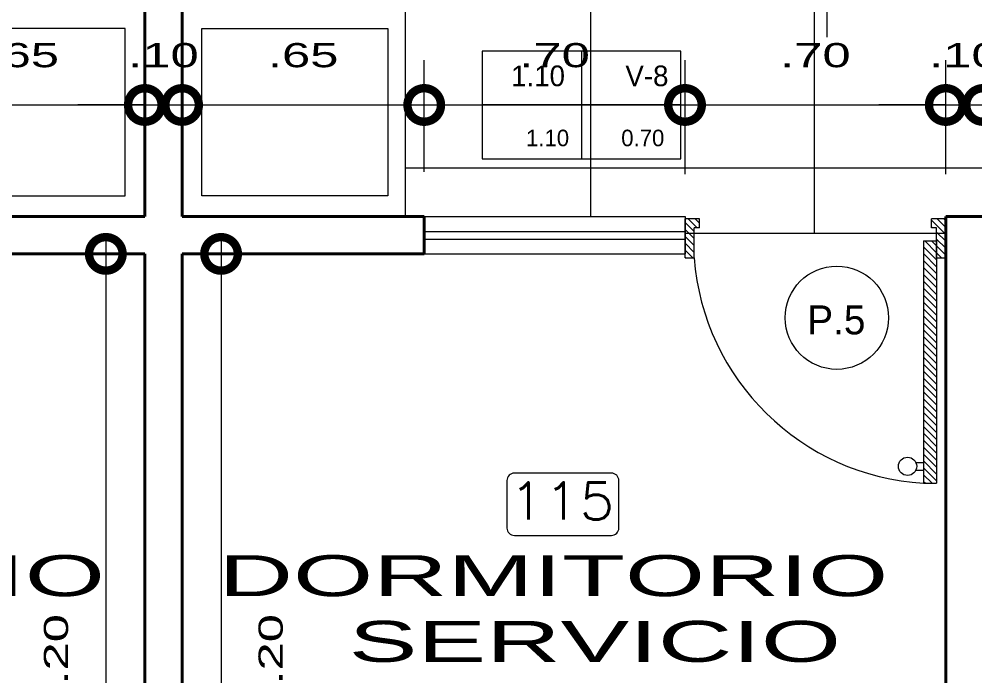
# Model space of a CAD drawing. Header units: inches. Extents: x 155.3 to 248.5, y 20.6 to 88.6.
# Drawn here: x 173.121 to 175.687, y 76.035 to 77.8 of the extents above; entities that cross this region are included whole.
import ezdxf
from ezdxf.enums import TextEntityAlignment as Align

# ---------------------------------------------------------------- set-up
doc = ezdxf.new("R2010")
doc.units = ezdxf.units.IN
doc.header["$MEASUREMENT"] = 0
doc.linetypes.add('CONTINUA', pattern=[0])
for name, color, linetype in [('COTAS', 252, 'Continuous'), ('MURO', 7, 'Continuous'), ('MURO BAJO', 144, 'Continuous'), ('PUERTAS', 23, 'Continuous'), ('TEXTOS PLANTA', 7, 'Continuous'), ('TEXTURAS', 251, 'Continuous'), ('VENTANAS', 40, 'Continuous')]:
    doc.layers.add(name, color=color, linetype=linetype)
doc.styles.add('Celso', font='swissel.ttf', dxfattribs={"width": 1.5})
doc.styles.add('ROMANS', font='romans', dxfattribs={"width": 1.1, "height": 1})
doc.styles.get("Standard").update_dxf_attribs({"font": 'arial.ttf'})
doc.dimstyles.new('PLANTA 1-50', dxfattribs={"dimtxt": 0.065, "dimasz": 0.18, "dimexe": 0.12, "dimexo": 0.12, "dimgap": 0.1, "dimtad": 2, "dimzin": 4, "dimdsep": 46, "dimtxsty": 'Celso', "dimblk": 'DOTSMALL', "dimcen": 0.065, "dimdle": 0.05, "dimclrd": 14, "dimclre": 251, "dimclrt": 256, "dimaunit": 1, "dimadec": 4, "dimazin": 1, "dimtfac": 1, "dimtix": 1, "dimtmove": 0, "dimatfit": 3, "dimldrblk": 'DOTSMALL', "dimfxl": 1, "dimlwd": 9, "dimlwe": 9, "dimarcsym": 0})
pattern_1 = [(315, (-96.529859, 5.184583), (-0.013258252, -0.013258252), [])]

# ---------------------------------------------------------------- blocks, each defined once
blk = doc.blocks.new('A$C2D8C4AFF')
at = {"lineweight": 0}
h = blk.add_hatch(dxfattribs=at)
h.set_pattern_fill('ANSI31', color=8, scale=0.15, angle=17, style=0)
h.set_pattern_definition(pattern_1)
h.paths.add_polyline_path([(0.035, 0.865), (0, 0.865), (0, 1.015), (0.055, 1.015), (0.055, 0.98), (0.035, 0.98)])
h = blk.add_hatch(dxfattribs=at)
h.set_pattern_fill('ANSI31', color=8, scale=0.15, angle=17, style=0)
h.set_pattern_definition(pattern_1)
h.paths.add_polyline_path([(1, 0.865), (0.965, 0.865), (0.965, 0.93), (0.965, 0.98), (0.945, 0.98), (0.945, 1.015), (1, 1.015)])
h = blk.add_hatch(dxfattribs=at)
h.set_pattern_fill('ANSI31', color=8, scale=0.15, angle=17, style=0)
h.set_pattern_definition(pattern_1)
h.paths.add_polyline_path([(0.965, 0), (0.915, 0), (0.915, 0.93), (0.965, 0.93)])
at = {"color": 32, "lineweight": 0}
for p, q in [((0, 0.865), (0, 1.015)), ((0.055, 1.015), (0, 1.015)), ((0.055, 0.98), (0.055, 1.015)), ((1, 1.015), (0.945, 1.015)), ((0.945, 0.98), (0.945, 1.015)), ((1, 0.865), (1, 1.015)), ((0.035, 0.865), (0.035, 0.98)), ((0.055, 0.98), (0.035, 0.98)), ((0.965, 0.98), (0.945, 0.98)), ((0.965, 0.865), (0.965, 0.98)), ((0.915, 0.93), (0.965, 0.93)), ((0.915, 0.93), (0.915, 0)), ((0.965, 0.93), (0.965, 0)), ((0, 0.865), (0.035, 0.865)), ((0.965, 0.865), (1, 0.865)), ((0.915, 0), (0.965, 0))]:
    blk.add_line(p, q, dxfattribs=at)
at = {"lineweight": 0}
for p, q in [((0.885, 0.08), (0.915, 0.08)), ((0.885, 0.05), (0.915, 0.05))]:
    blk.add_line(p, q, dxfattribs=at)
blk.add_circle((0.8534, 0.065), 0.035, dxfattribs=at)
blk.add_arc((0.9698, 0.9359), 0.9375, 184.3354, 266.6496, dxfattribs=at)
blk = doc.blocks.new('_DotSmall')
at = {"color": 0, "linetype": 'ByBlock', "lineweight": 0, "const_width": 0.5}
blk.add_lwpolyline([(-0.0625, 0, 1), (0.0625, 0, 1)], format="xyb", close=True, dxfattribs=at)
blk = doc.blocks.new('*D252')
at = {"layer": 'COTAS', "color": 251, "linetype": 'CONTINUA', "lineweight": 9, "transparency": 16777216}
blk.add_line((172.8084, 77.3889), (172.8084, 77.6889), dxfattribs=at)
at = {"layer": 'COTAS', "color": 251, "linetype": 'Continuous', "lineweight": 9, "transparency": 16777216}
blk.add_line((173.4584, 77.3889), (173.4584, 77.6889), dxfattribs=at)
at = {"layer": 'COTAS', "color": 14, "linetype": 'CONTINUA', "lineweight": 9, "transparency": 16777216}
blk.add_line((172.7584, 77.5689), (173.5084, 77.5689), dxfattribs=at)
at = {"layer": 'Defpoints', "color": 0, "lineweight": 0, "transparency": 16777216}
for p in [(173.4584, 77.5689), (172.8084, 77.2689), (173.4584, 77.2689)]:
    blk.add_point(p, dxfattribs=at)
at = {"layer": 'COTAS', "color": 14, "lineweight": 9, "transparency": 16777216, "xscale": 0.18, "yscale": 0.18, "zscale": 0.18, "rotation": 180}
blk.add_blockref('_DotSmall', (172.8084, 77.5689), dxfattribs=at)
at = {"layer": 'COTAS', "color": 14, "lineweight": 9, "transparency": 16777216, "xscale": 0.18, "yscale": 0.18, "zscale": 0.18}
blk.add_blockref('_DotSmall', (173.4584, 77.5689), dxfattribs=at)
at = {"layer": 'COTAS', "lineweight": 0, "transparency": 16777216, "insert": (173.1334, 77.7023), "char_height": 0.065, "attachment_point": 5, "style": 'Celso'}
blk.add_mtext('.65', dxfattribs=at)
blk = doc.blocks.new('*D253')
at = {"layer": 'COTAS', "color": 251, "linetype": 'CONTINUA', "lineweight": 9, "transparency": 16777216}
blk.add_line((173.4584, 77.3889), (173.4584, 77.6889), dxfattribs=at)
at = {"layer": 'COTAS', "color": 251, "linetype": 'Continuous', "lineweight": 9, "transparency": 16777216}
blk.add_line((173.5584, 77.3889), (173.5584, 77.6889), dxfattribs=at)
at = {"layer": 'COTAS', "color": 14, "linetype": 'CONTINUA', "lineweight": 9, "transparency": 16777216}
for p, q in [((173.4584, 77.5689), (173.2784, 77.5689)), ((173.4584, 77.5689), (173.5584, 77.5689)), ((173.5584, 77.5689), (173.7384, 77.5689))]:
    blk.add_line(p, q, dxfattribs=at)
at = {"layer": 'Defpoints', "color": 0, "lineweight": 0, "transparency": 16777216}
for p in [(173.5584, 77.5689), (173.4584, 77.2689), (173.5584, 77.2689)]:
    blk.add_point(p, dxfattribs=at)
at = {"layer": 'COTAS', "color": 14, "lineweight": 9, "transparency": 16777216, "xscale": 0.18, "yscale": 0.18, "zscale": 0.18}
blk.add_blockref('_DotSmall', (173.4584, 77.5689), dxfattribs=at)
at = {"layer": 'COTAS', "color": 14, "lineweight": 9, "transparency": 16777216, "xscale": 0.18, "yscale": 0.18, "zscale": 0.18, "rotation": 180}
blk.add_blockref('_DotSmall', (173.5584, 77.5689), dxfattribs=at)
at = {"layer": 'COTAS', "lineweight": 0, "transparency": 16777216, "insert": (173.5084, 77.7023), "char_height": 0.065, "attachment_point": 5, "style": 'Celso'}
blk.add_mtext('.10', dxfattribs=at)
blk = doc.blocks.new('*D254')
at = {"layer": 'COTAS', "color": 251, "linetype": 'CONTINUA', "lineweight": 9, "transparency": 16777216}
blk.add_line((173.5584, 77.3889), (173.5584, 77.6889), dxfattribs=at)
at = {"layer": 'COTAS', "color": 251, "linetype": 'Continuous', "lineweight": 9, "transparency": 16777216}
blk.add_line((174.2084, 77.3889), (174.2084, 77.6889), dxfattribs=at)
at = {"layer": 'COTAS', "color": 14, "linetype": 'CONTINUA', "lineweight": 9, "transparency": 16777216}
blk.add_line((173.5084, 77.5689), (174.2584, 77.5689), dxfattribs=at)
at = {"layer": 'Defpoints', "color": 0, "lineweight": 0, "transparency": 16777216}
for p in [(174.2084, 77.5689), (173.5584, 77.2689), (174.2084, 77.2689)]:
    blk.add_point(p, dxfattribs=at)
at = {"layer": 'COTAS', "color": 14, "lineweight": 9, "transparency": 16777216, "xscale": 0.18, "yscale": 0.18, "zscale": 0.18, "rotation": 180}
blk.add_blockref('_DotSmall', (173.5584, 77.5689), dxfattribs=at)
at = {"layer": 'COTAS', "color": 14, "lineweight": 9, "transparency": 16777216, "xscale": 0.18, "yscale": 0.18, "zscale": 0.18}
blk.add_blockref('_DotSmall', (174.2084, 77.5689), dxfattribs=at)
at = {"layer": 'COTAS', "lineweight": 0, "transparency": 16777216, "insert": (173.8834, 77.7023), "char_height": 0.065, "attachment_point": 5, "style": 'Celso'}
blk.add_mtext('.65', dxfattribs=at)
blk = doc.blocks.new('*D255')
at = {"layer": 'COTAS', "color": 251, "linetype": 'CONTINUA', "lineweight": 9, "transparency": 16777216}
blk.add_line((174.2084, 77.3889), (174.2084, 77.6889), dxfattribs=at)
at = {"layer": 'COTAS', "color": 251, "linetype": 'Continuous', "lineweight": 9, "transparency": 16777216}
blk.add_line((174.9084, 77.3833), (174.9084, 77.6889), dxfattribs=at)
at = {"layer": 'COTAS', "color": 14, "linetype": 'CONTINUA', "lineweight": 9, "transparency": 16777216}
blk.add_line((174.1584, 77.5689), (174.9584, 77.5689), dxfattribs=at)
at = {"layer": 'Defpoints', "color": 0, "lineweight": 0, "transparency": 16777216}
for p in [(174.9084, 77.5689), (174.2084, 77.2689), (174.9084, 77.2633)]:
    blk.add_point(p, dxfattribs=at)
at = {"layer": 'COTAS', "color": 14, "lineweight": 9, "transparency": 16777216, "xscale": 0.18, "yscale": 0.18, "zscale": 0.18, "rotation": 180}
blk.add_blockref('_DotSmall', (174.2084, 77.5689), dxfattribs=at)
at = {"layer": 'COTAS', "color": 14, "lineweight": 9, "transparency": 16777216, "xscale": 0.18, "yscale": 0.18, "zscale": 0.18}
blk.add_blockref('_DotSmall', (174.9084, 77.5689), dxfattribs=at)
at = {"layer": 'COTAS', "lineweight": 0, "transparency": 16777216, "insert": (174.5584, 77.7023), "char_height": 0.065, "attachment_point": 5, "style": 'Celso'}
blk.add_mtext('.70', dxfattribs=at)
blk = doc.blocks.new('*D256')
at = {"layer": 'COTAS', "color": 251, "linetype": 'CONTINUA', "lineweight": 9, "transparency": 16777216}
blk.add_line((174.9084, 77.3833), (174.9084, 77.6889), dxfattribs=at)
at = {"layer": 'COTAS', "color": 251, "linetype": 'Continuous', "lineweight": 9, "transparency": 16777216}
blk.add_line((175.6084, 77.3833), (175.6084, 77.6889), dxfattribs=at)
at = {"layer": 'COTAS', "color": 14, "linetype": 'CONTINUA', "lineweight": 9, "transparency": 16777216}
blk.add_line((174.8584, 77.5689), (175.6584, 77.5689), dxfattribs=at)
at = {"layer": 'Defpoints', "color": 0, "lineweight": 0, "transparency": 16777216}
for p in [(175.6084, 77.5689), (174.9084, 77.2633), (175.6084, 77.2633)]:
    blk.add_point(p, dxfattribs=at)
at = {"layer": 'COTAS', "color": 14, "lineweight": 9, "transparency": 16777216, "xscale": 0.18, "yscale": 0.18, "zscale": 0.18, "rotation": 180}
blk.add_blockref('_DotSmall', (174.9084, 77.5689), dxfattribs=at)
at = {"layer": 'COTAS', "color": 14, "lineweight": 9, "transparency": 16777216, "xscale": 0.18, "yscale": 0.18, "zscale": 0.18}
blk.add_blockref('_DotSmall', (175.6084, 77.5689), dxfattribs=at)
at = {"layer": 'COTAS', "lineweight": 0, "transparency": 16777216, "insert": (175.2584, 77.7023), "char_height": 0.065, "attachment_point": 5, "style": 'Celso'}
blk.add_mtext('.70', dxfattribs=at)
blk = doc.blocks.new('*D257')
at = {"layer": 'COTAS', "color": 251, "linetype": 'CONTINUA', "lineweight": 9, "transparency": 16777216}
blk.add_line((175.6084, 77.3833), (175.6084, 77.6889), dxfattribs=at)
at = {"layer": 'COTAS', "color": 251, "linetype": 'Continuous', "lineweight": 9, "transparency": 16777216}
blk.add_line((175.7084, 77.3889), (175.7084, 77.6889), dxfattribs=at)
at = {"layer": 'COTAS', "color": 14, "linetype": 'CONTINUA', "lineweight": 9, "transparency": 16777216}
for p, q in [((175.6084, 77.5689), (175.4284, 77.5689)), ((175.6084, 77.5689), (175.7084, 77.5689)), ((175.7084, 77.5689), (175.8884, 77.5689))]:
    blk.add_line(p, q, dxfattribs=at)
at = {"layer": 'Defpoints', "color": 0, "lineweight": 0, "transparency": 16777216}
for p in [(175.7084, 77.5689), (175.6084, 77.2633), (175.7084, 77.2689)]:
    blk.add_point(p, dxfattribs=at)
at = {"layer": 'COTAS', "color": 14, "lineweight": 9, "transparency": 16777216, "xscale": 0.18, "yscale": 0.18, "zscale": 0.18}
blk.add_blockref('_DotSmall', (175.6084, 77.5689), dxfattribs=at)
at = {"layer": 'COTAS', "color": 14, "lineweight": 9, "transparency": 16777216, "xscale": 0.18, "yscale": 0.18, "zscale": 0.18, "rotation": 180}
blk.add_blockref('_DotSmall', (175.7084, 77.5689), dxfattribs=at)
at = {"layer": 'COTAS', "lineweight": 0, "transparency": 16777216, "insert": (175.6584, 77.7023), "char_height": 0.065, "attachment_point": 5, "style": 'Celso'}
blk.add_mtext('.10', dxfattribs=at)
blk = doc.blocks.new('*D258')
at = {"layer": 'COTAS', "color": 251, "linetype": 'CONTINUA', "lineweight": 9, "transparency": 16777216}
blk.add_line((175.7084, 77.3889), (175.7084, 77.6889), dxfattribs=at)
at = {"layer": 'COTAS', "color": 251, "linetype": 'Continuous', "lineweight": 9, "transparency": 16777216}
blk.add_line((176.9084, 77.3889), (176.9084, 77.6889), dxfattribs=at)
at = {"layer": 'COTAS', "color": 14, "linetype": 'CONTINUA', "lineweight": 9, "transparency": 16777216}
blk.add_line((175.6584, 77.5689), (176.9584, 77.5689), dxfattribs=at)
at = {"layer": 'Defpoints', "color": 0, "lineweight": 0, "transparency": 16777216}
for p in [(176.9084, 77.5689), (175.7084, 77.2689), (176.9084, 77.2689)]:
    blk.add_point(p, dxfattribs=at)
at = {"layer": 'COTAS', "color": 14, "lineweight": 9, "transparency": 16777216, "xscale": 0.18, "yscale": 0.18, "zscale": 0.18, "rotation": 180}
blk.add_blockref('_DotSmall', (175.7084, 77.5689), dxfattribs=at)
at = {"layer": 'COTAS', "color": 14, "lineweight": 9, "transparency": 16777216, "xscale": 0.18, "yscale": 0.18, "zscale": 0.18}
blk.add_blockref('_DotSmall', (176.9084, 77.5689), dxfattribs=at)
at = {"layer": 'COTAS', "lineweight": 0, "transparency": 16777216, "insert": (176.3084, 77.7023), "char_height": 0.065, "attachment_point": 5, "style": 'Celso'}
blk.add_mtext('1.20', dxfattribs=at)
blk = doc.blocks.new('*D264')
at = {"layer": 'COTAS', "color": 14, "linetype": 'CONTINUA', "lineweight": 9, "transparency": 16777216}
blk.add_line((173.3537, 77.2189), (173.3537, 74.9189), dxfattribs=at)
at = {"layer": 'COTAS', "color": 251, "linetype": 'Continuous', "lineweight": 9, "transparency": 16777216}
blk.add_line((173.2534, 74.9689), (173.4737, 74.9689), dxfattribs=at)
at = {"layer": 'Defpoints', "color": 0, "lineweight": 0, "transparency": 16777216}
for p in [(173.3537, 77.1689), (173.1334, 74.9689), (173.3537, 74.9689)]:
    blk.add_point(p, dxfattribs=at)
at = {"layer": 'COTAS', "color": 14, "lineweight": 9, "transparency": 16777216, "xscale": 0.18, "yscale": 0.18, "zscale": 0.18}
for p, rotation in [((173.3537, 77.1689), 90), ((173.3537, 74.9689), 270)]:
    blk.add_blockref('_DotSmall', p, dxfattribs=dict(at, rotation=rotation))
at = {"layer": 'COTAS', "lineweight": 0, "transparency": 16777216, "insert": (173.2203, 76.0689), "char_height": 0.065, "attachment_point": 5, "rotation": 90, "style": 'Celso'}
blk.add_mtext('2.20', dxfattribs=at)
blk = doc.blocks.new('*D274')
at = {"layer": 'COTAS', "color": 14, "linetype": 'CONTINUA', "lineweight": 9, "transparency": 16777216}
blk.add_line((173.6631, 77.2189), (173.6631, 74.9189), dxfattribs=at)
at = {"layer": 'COTAS', "color": 251, "linetype": 'Continuous', "lineweight": 9, "transparency": 16777216}
blk.add_line((173.7634, 74.9689), (173.5431, 74.9689), dxfattribs=at)
at = {"layer": 'Defpoints', "color": 0, "lineweight": 0, "transparency": 16777216}
for p in [(173.6631, 77.1689), (173.6631, 74.9689), (173.8834, 74.9689)]:
    blk.add_point(p, dxfattribs=at)
at = {"layer": 'COTAS', "color": 14, "lineweight": 9, "transparency": 16777216, "xscale": 0.18, "yscale": 0.18, "zscale": 0.18}
for p, rotation in [((173.6631, 77.1689), 90), ((173.6631, 74.9689), 270)]:
    blk.add_blockref('_DotSmall', p, dxfattribs=dict(at, rotation=rotation))
at = {"layer": 'COTAS', "lineweight": 0, "transparency": 16777216, "insert": (173.7965, 76.0689), "char_height": 0.065, "attachment_point": 5, "rotation": 90, "style": 'Celso'}
blk.add_mtext('2.20', dxfattribs=at)

msp = doc.modelspace()

# ---------------------------------------------------------------- hatches: boundary and pattern name
at = {"layer": 'TEXTURAS', "lineweight": 0}
h = msp.add_hatch(dxfattribs=at)
h.set_pattern_fill('_USER', color=251, scale=0.6, angle=90, style=0, double=1, pattern_type=0)
h.set_pattern_definition([(90, (346.2556, 0), (0.6, 4e-17), []), (7e-15, (346.2556, 0), (7e-17, -0.6), [])])
h.paths.add_polyline_path([(174.1584, 79.0689), (174.7084, 79.0689), (176.5084, 79.0689), (177.7084, 79.0689), (177.7084, 77.2889), (177.6804, 77.2889), (177.6804, 77.9809), (177.6404, 77.9809, 0.375448), (176.9364, 77.2889), (176.9084, 77.2889), (176.9084, 77.2689), (175.7084, 77.2689), (175.6084, 77.2689), (175.5699, 77.2633), (175.5699, 77.2388), (175.5839, 77.2388), (175.5839, 77.2244), (174.9329, 77.2244), (174.9329, 77.2388), (174.9469, 77.2388), (174.9469, 77.2633), (174.9084, 77.2633), (174.9084, 77.2689), (174.2084, 77.2689), (174.1584, 77.2689)])
h.paths.add_polyline_path([(175.8818, 77.8799, 1), (175.991, 77.8799, 1)], flags=16)
h.paths.add_polyline_path([(175.5051, 78.4246, 0.414214), (175.5251, 78.4046), (175.7857, 78.4046, 0.414214), (175.8057, 78.4246), (175.8057, 78.552, 0.414214), (175.7857, 78.572), (175.5251, 78.572, 0.414214), (175.5051, 78.552)], flags=16)
h.paths.add_polyline_path([(177.6404, 77.9809), (177.6404, 77.9409), (177.6164, 77.9409, 0.799884), (177.5631, 77.9289, 0.799884), (177.6164, 77.9169), (177.6404, 77.9169), (177.6404, 77.2369), (177.6804, 77.2369), (177.6804, 77.2189), (176.9364, 77.2189), (176.9364, 77.2889, -0.375448)])
h.paths.add_polyline_path([(174.6132, 77.4361), (174.4826, 77.4361), (174.4826, 77.5442), (174.6132, 77.5442)], flags=24)
h.paths.add_polyline_path([(174.606, 77.5918), (174.4428, 77.5918), (174.4428, 77.7269), (174.606, 77.7269)], flags=24)
h.paths.add_polyline_path([(176.6687, 77.4584), (176.5381, 77.4584), (176.5381, 77.5664), (176.6687, 77.5664)], flags=24)
h.paths.add_polyline_path([(176.9243, 77.4584), (176.7838, 77.4584), (176.7838, 77.5664), (176.9243, 77.5664)], flags=24)
h.paths.add_polyline_path([(176.6576, 77.6139), (176.527, 77.6139), (176.527, 77.722), (176.6576, 77.722)], flags=24)
h.paths.add_polyline_path([(176.9239, 77.6139), (176.7984, 77.6139), (176.7984, 77.722), (176.9239, 77.722)], flags=24)
h.paths.add_polyline_path([(174.8658, 77.4361), (174.7155, 77.4361), (174.7155, 77.5442), (174.8658, 77.5442)], flags=24)
h.paths.add_polyline_path([(174.8833, 77.5918), (174.7265, 77.5918), (174.7265, 77.7269), (174.8833, 77.7269)], flags=24)
h.paths.add_polyline_path([(175.7954, 78.4221), (175.5097, 78.4221), (175.5097, 78.5721), (175.7954, 78.5721)], flags=24)

# ---------------------------------------------------------------- linework, layer by layer
at = {"layer": 'MURO', "color": 7, "lineweight": 40}
for p, q in [((173.4584, 77.2689), (173.4584, 79.0689)), ((173.5584, 77.2689), (173.5584, 79.0689)), ((172.8084, 77.2689), (173.4584, 77.2689)), ((173.5584, 77.2689), (174.2084, 77.2689)), ((174.2084, 77.2689), (174.2084, 77.1689)), ((175.6084, 77.2689), (175.6084, 73.7189)), ((175.6084, 77.2689), (175.7084, 77.2689)), ((172.8084, 77.1689), (173.4584, 77.1689)), ((173.4584, 74.9689), (173.4584, 77.1689)), ((173.5584, 77.1689), (174.2084, 77.1689)), ((173.5584, 74.9689), (173.5584, 77.1689))]:
    msp.add_line(p, q, dxfattribs=at)
at = {"layer": 'MURO BAJO', "lineweight": 15}
for p, q in [((174.2084, 77.2689), (174.9084, 77.2689)), ((174.9084, 77.2689), (174.9084, 77.1689)), ((174.2084, 77.1689), (174.9084, 77.1689))]:
    msp.add_line(p, q, dxfattribs=at)
at = {"layer": 'TEXTOS PLANTA', "color": 7, "lineweight": 9}
msp.add_line((175.2893, 77.9988), (175.2893, 77.7506), dxfattribs=at)
for points in [[(174.8973, 77.7133), (174.364, 77.7133), (174.364, 77.4245), (174.8973, 77.4245), (174.8973, 77.7133)], [(174.6306, 77.7133), (174.6306, 77.4245)], [(174.8973, 77.5689), (174.364, 77.5689)]]:
    msp.add_lwpolyline(points, dxfattribs=at)
msp.add_lwpolyline([(174.7109, 76.58), (174.4504, 76.58, 0.414214), (174.4304, 76.56), (174.4304, 76.4326, 0.414214), (174.4504, 76.4126), (174.7109, 76.4126, 0.414214), (174.7309, 76.4326), (174.7309, 76.56, 0.414214)], format="xyb", close=True, dxfattribs=at)
at = {"layer": 'TEXTOS PLANTA', "lineweight": 0}
msp.add_circle((175.316, 76.9974), 0.1387, dxfattribs=at)
at = {"layer": 'TEXTURAS', "color": 251, "lineweight": 0}
for p, q in [((174.1584, 77.2689), (174.1584, 79.0689)), ((174.9084, 77.2244), (175.6084, 77.2244))]:
    msp.add_line(p, q, dxfattribs=at)
for points in [[(172.9057, 77.3246), (173.4057, 77.3246), (173.4057, 77.7746), (172.9057, 77.7746)], [(174.1111, 77.3246), (173.6111, 77.3246), (173.6111, 77.7746), (174.1111, 77.7746)]]:
    msp.add_lwpolyline(points, close=True, dxfattribs=at)
at = {"layer": 'VENTANAS', "lineweight": 20}
for p, q in [((174.2084, 77.2289), (174.9084, 77.2289)), ((174.2084, 77.2089), (174.9084, 77.2089))]:
    msp.add_line(p, q, dxfattribs=at)

# ---------------------------------------------------------------- block references
at = {"layer": 'PUERTAS', "lineweight": 0, "xscale": 0.7000000000000914, "yscale": 0.7000000000000914, "zscale": 0.7000000000000914}
msp.add_blockref('A$C2D8C4AFF', (174.9084, 76.5528), dxfattribs=at)

# ---------------------------------------------------------------- texts
at = {"layer": 'TEXTOS PLANTA', "color": 7, "lineweight": 9, "style": 'ROMANS', "width": 1.1}
msp.add_text('115', height=0.1, dxfattribs=at).set_placement((174.5778, 76.5051), align=Align.MIDDLE_CENTER)
at = {"layer": 'TEXTOS PLANTA', "color": 7, "lineweight": 9, "width": 1.8}
for s, p in [('DORMITORIO', (171.5537, 76.2496)), ('DORMITORIO', (173.6564, 76.2496)), ('SERVICIO', (174.0056, 76.0731))]:
    msp.add_text(s, height=0.11, dxfattribs=at).set_placement(p)
at = {"layer": 'TEXTOS PLANTA', "color": 7, "lineweight": 9, "attachment_point": 6}
for s, insert, char_height, width in [('{\\fComic Sans MS|b0|i0|c1|p15;1.10}', (174.5862, 77.6467), 0.055556, 0.311111), ('{\\fComic Sans MS|b0|i0|c1|p15;V-8}', (174.864, 77.6467), 0.055556, 0.244444), ('{\\fComic Sans MS|b0|i0|c1|p15;1.10}', (174.5973, 77.48), 0.044444, 0.322222), ('{\\fComic Sans MS|b0|i0|c1|p15;0.70}', (174.8529, 77.48), 0.044444, 0.322222), ('{\\fCentury Gothic|b0|i0|c1|p15;P.5}', (175.3927, 76.9911), 0.077778, 0.355556)]:
    msp.add_mtext(s, dxfattribs=dict(at, insert=insert, char_height=char_height, width=width))

# ---------------------------------------------------------------- dimensions: what is measured, and where the dimension line sits
at = {"layer": 'COTAS', "lineweight": 0}
for base, p1, p2, picture, middle in [((173.4584, 77.5689), (172.8084, 77.2689), (173.4584, 77.2689), '*D252', (173.1334, 77.7023)), ((173.5584, 77.5689), (173.4584, 77.2689), (173.5584, 77.2689), '*D253', (173.5084, 77.7023)), ((174.2084, 77.5689), (173.5584, 77.2689), (174.2084, 77.2689), '*D254', (173.8834, 77.7023)), ((174.9084, 77.5689), (174.2084, 77.2689), (174.9084, 77.2633), '*D255', (174.5584, 77.7023)), ((175.6084, 77.5689), (174.9084, 77.2633), (175.6084, 77.2633), '*D256', (175.2584, 77.7023)), ((175.7084, 77.5689), (175.6084, 77.2633), (175.7084, 77.2689), '*D257', (175.6584, 77.7023)), ((176.9084, 77.5689), (175.7084, 77.2689), (176.9084, 77.2689), '*D258', (176.3084, 77.7023))]:
    dim = msp.add_linear_dim(base=base, p1=p1, p2=p2, dimstyle='PLANTA 1-50', override={"dimtmove": 1}, dxfattribs=at)
    dim.commit()
    dim.dimension.update_dxf_attribs({"geometry": picture, "text_midpoint": middle})
for base, p1, p2, picture, middle in [((173.3537, 74.9689), (173.3537, 77.1689), (173.1334, 74.9689), '*D264', (173.2203, 76.0689)), ((173.6631, 74.9689), (173.6631, 77.1689), (173.8834, 74.9689), '*D274', (173.7965, 76.0689))]:
    dim = msp.add_linear_dim(base=base, p1=p1, p2=p2, angle=90, dimstyle='PLANTA 1-50', dxfattribs=at)
    dim.commit()
    dim.dimension.update_dxf_attribs({"geometry": picture, "text_midpoint": middle})

doc.saveas('drawing.dxf')
